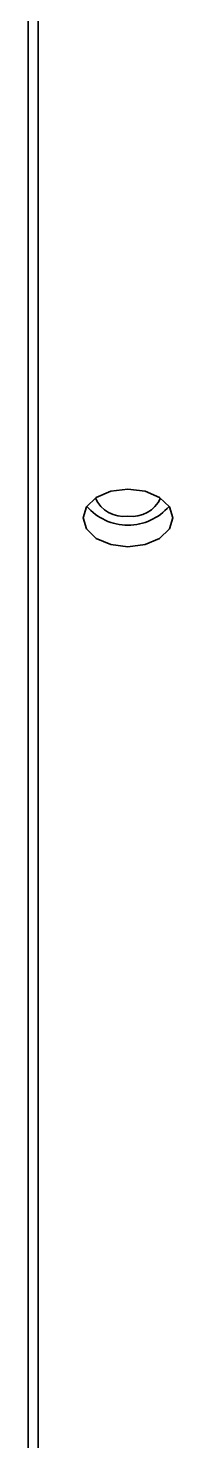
# Model space of a CAD drawing. Header units: millimetres. Extents: x 0 to 420, y 0 to 297.
# Drawn here: x 275.737 to 275.81, y 144.087 to 144.794 of the extents above; entities that cross this region are included whole.
import ezdxf

# ---------------------------------------------------------------- set-up
doc = ezdxf.new("R2010")
doc.units = ezdxf.units.MM

msp = doc.modelspace()

# ---------------------------------------------------------------- linework, layer by layer
at = {"color": 7, "linetype": 'Continuous', "lineweight": 35}
for p, q in [((275.73704, 145.78595), (275.73704, 143.30478)), ((275.74204, 145.76728), (275.74204, 143.33111))]:
    msp.add_line(p, q, dxfattribs=at)
at = {"color": 7, "linetype": 'Continuous', "lineweight": 35, "flags": 128}
msp.add_lwpolyline([(275.78704, 144.56366), (275.77843, 144.56256), (275.77113, 144.55942), (275.76626, 144.55473), (275.76454, 144.5492), (275.76626, 144.54366), (275.77113, 144.53897), (275.77843, 144.53583), (275.78704, 144.53473), (275.79565, 144.53583), (275.80295, 144.53897), (275.80783, 144.54366), (275.80954, 144.5492), (275.80783, 144.55473), (275.80295, 144.55942), (275.79565, 144.56256), (275.78704, 144.56366)], dxfattribs=at)
at = {"color": 7, "linetype": 'Continuous', "lineweight": 35}
for centre, radius, start, end in [((275.78704, 144.57303), 0.02745, 221.22203, 318.77797), ((275.78487, 144.56539), 0.01547, 203.81126, 278.09057), ((275.78922, 144.56539), 0.01547, 261.90943, 336.18874)]:
    msp.add_arc(centre, radius, start, end, dxfattribs=at)

doc.saveas('drawing.dxf')
